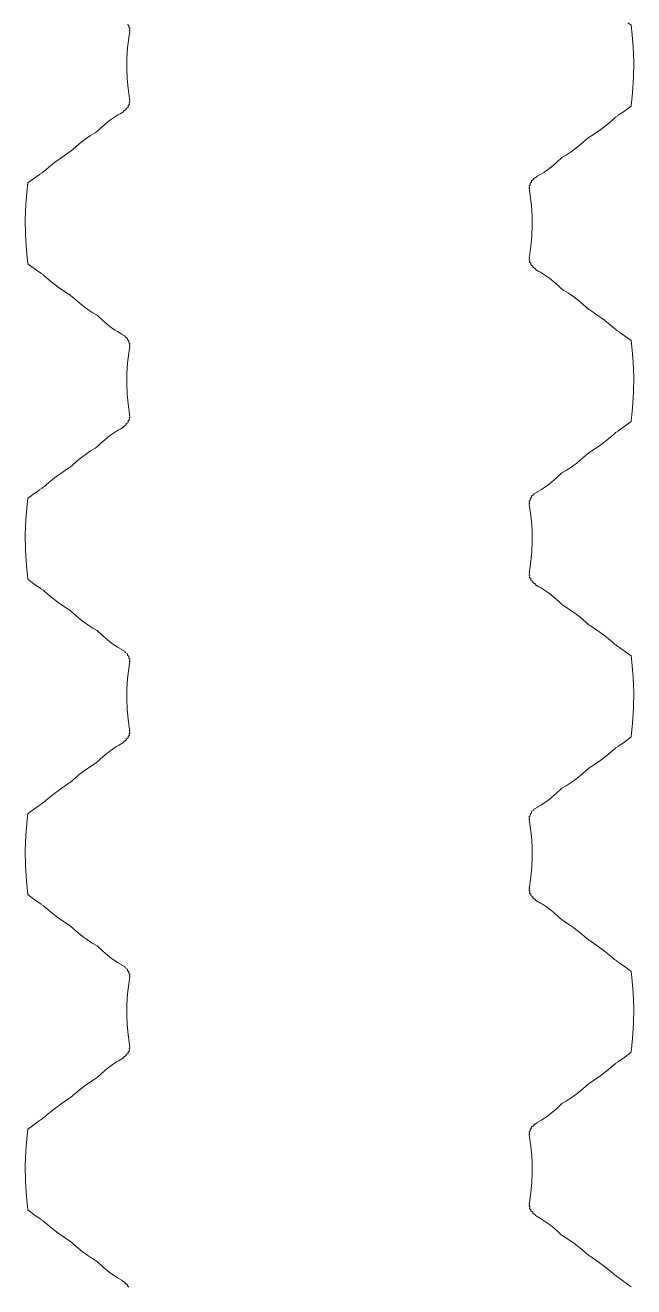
# Model space of a CAD drawing. Header units: millimetres. Extents: x -1 to 1, y -50 to 52.
# Drawn here: x -0.965 to 0.965, y 4.628 to 8.628 of the extents above; entities that cross this region are included whole.
import ezdxf

# ---------------------------------------------------------------- set-up
doc = ezdxf.new("R2010")
doc.units = ezdxf.units.MM
doc.layers.add('rack1', color=7, linetype='CONTINUOUS', lineweight=0)
doc.layers.add('rack2', color=7, linetype='CONTINUOUS', lineweight=0)

msp = doc.modelspace()

# ---------------------------------------------------------------- linework, layer by layer
at = {"layer": 'rack1'}
for p, q in [((-0.636, 8.627), (-0.6411, 8.6309)), ((-0.6368, 8.5883), (-0.6331, 8.6111)), ((-0.6363, 8.6216), (-0.636, 8.627)), ((-0.6333, 8.6191), (-0.6363, 8.6216)), ((-0.6341, 8.6121), (-0.6333, 8.6191)), ((-0.6331, 8.6111), (-0.6341, 8.6121)), ((-0.6404, 8.5565), (-0.6368, 8.5883)), ((-0.6429, 8.4917), (-0.6425, 8.5242)), ((-0.6425, 8.5242), (-0.6404, 8.5565)), ((-0.6416, 8.4593), (-0.6429, 8.4917)), ((-0.6388, 8.4273), (-0.6416, 8.4593)), ((-0.6344, 8.3959), (-0.6388, 8.4273)), ((-0.6531, 8.3557), (-0.6445, 8.3613)), ((-0.6445, 8.3643), (-0.6382, 8.3688)), ((-0.6445, 8.3613), (-0.6445, 8.3643)), ((-0.6384, 8.3734), (-0.6344, 8.3767)), ((-0.6382, 8.3688), (-0.6384, 8.3734)), ((-0.6349, 8.3829), (-0.6329, 8.3847)), ((-0.6344, 8.3767), (-0.6349, 8.3829)), ((-0.6338, 8.3926), (-0.6344, 8.3959)), ((-0.634, 8.3925), (-0.6338, 8.3926)), ((-0.6329, 8.3847), (-0.634, 8.3925)), ((-0.7115, 8.3146), (-0.6975, 8.3259)), ((-0.6975, 8.3259), (-0.6854, 8.3346)), ((-0.6854, 8.3346), (-0.6758, 8.3409)), ((-0.6758, 8.3409), (-0.6688, 8.3449)), ((-0.6688, 8.3449), (-0.6642, 8.3473)), ((-0.6642, 8.3473), (-0.6641, 8.3477)), ((-0.6641, 8.3477), (-0.6532, 8.354)), ((-0.6532, 8.354), (-0.6531, 8.3557)), ((-0.7583, 8.2782), (-0.7437, 8.2873)), ((-0.7437, 8.2873), (-0.7396, 8.2895)), ((-0.7396, 8.2895), (-0.7386, 8.2905)), ((-0.7386, 8.2905), (-0.7356, 8.2923)), ((-0.7356, 8.2923), (-0.7272, 8.3006)), ((-0.7272, 8.3006), (-0.7115, 8.3146)), ((-0.8144, 8.2346), (-0.794, 8.252)), ((-0.794, 8.252), (-0.7751, 8.2665)), ((-0.7751, 8.2665), (-0.7583, 8.2782)), ((-0.8721, 8.1927), (-0.8484, 8.2102)), ((-0.8484, 8.2102), (-0.8266, 8.2247)), ((-0.8266, 8.2247), (-0.8221, 8.2273)), ((-0.8221, 8.2273), (-0.8144, 8.2346)), ((-0.9205, 8.1546), (-0.9116, 8.1603)), ((-0.9116, 8.1603), (-0.9083, 8.1636)), ((-0.9083, 8.1636), (-0.9039, 8.1661)), ((-0.9039, 8.1661), (-0.8974, 8.172)), ((-0.8974, 8.172), (-0.8721, 8.1927)), ((-0.959, 8.1088), (-0.9563, 8.1282)), ((-0.9563, 8.1282), (-0.9466, 8.1358)), ((-0.9466, 8.1358), (-0.921, 8.1541)), ((-0.921, 8.1541), (-0.9205, 8.1546)), ((-0.9633, 8.0606), (-0.959, 8.1088)), ((-0.9651, 8.012), (-0.9633, 8.0606)), ((-0.9645, 7.9634), (-0.9651, 8.012)), ((-0.9614, 7.9149), (-0.9645, 7.9634)), ((-0.9565, 7.8716), (-0.9614, 7.9149)), ((-0.9321, 7.8533), (-0.9565, 7.8716)), ((-0.9161, 7.8425), (-0.9321, 7.8533)), ((-0.9142, 7.8405), (-0.9161, 7.8425)), ((-0.9075, 7.8365), (-0.9142, 7.8405)), ((-0.9028, 7.832), (-0.9075, 7.8365)), ((-0.9007, 7.8308), (-0.9028, 7.832)), ((-0.8846, 7.817), (-0.9007, 7.8308)), ((-0.8601, 7.7979), (-0.8846, 7.817)), ((-0.8372, 7.782), (-0.8601, 7.7979)), ((-0.8233, 7.7732), (-0.8372, 7.782)), ((-0.8222, 7.7721), (-0.8233, 7.7732)), ((-0.8214, 7.7717), (-0.8222, 7.7721)), ((-0.804, 7.756), (-0.8214, 7.7717)), ((-0.7843, 7.7401), (-0.804, 7.756)), ((-0.7664, 7.727), (-0.7843, 7.7401)), ((-0.7507, 7.7167), (-0.7664, 7.727)), ((-0.7373, 7.7088), (-0.7507, 7.7167)), ((-0.7192, 7.6918), (-0.7373, 7.7088)), ((-0.7042, 7.6792), (-0.7192, 7.6918)), ((-0.6912, 7.6692), (-0.7042, 7.6792)), ((-0.6803, 7.6617), (-0.6912, 7.6692)), ((-0.672, 7.6566), (-0.6803, 7.6617)), ((-0.6584, 7.6491), (-0.672, 7.6566)), ((-0.6583, 7.6481), (-0.6584, 7.6491)), ((-0.6485, 7.6421), (-0.6583, 7.6481)), ((-0.6485, 7.6398), (-0.6485, 7.6421)), ((-0.6411, 7.6347), (-0.6485, 7.6398)), ((-0.6411, 7.6309), (-0.6411, 7.6347)), ((-0.636, 7.627), (-0.6411, 7.6309)), ((-0.6368, 7.5883), (-0.6331, 7.6111)), ((-0.6363, 7.6216), (-0.636, 7.627)), ((-0.6333, 7.6191), (-0.6363, 7.6216)), ((-0.6341, 7.6121), (-0.6333, 7.6191)), ((-0.6331, 7.6111), (-0.6341, 7.6121)), ((-0.6404, 7.5565), (-0.6368, 7.5883)), ((-0.6429, 7.4917), (-0.6425, 7.5242)), ((-0.6425, 7.5242), (-0.6404, 7.5565)), ((-0.6416, 7.4593), (-0.6429, 7.4917)), ((-0.6388, 7.4273), (-0.6416, 7.4593)), ((-0.6344, 7.3959), (-0.6388, 7.4273)), ((-0.6531, 7.3557), (-0.6445, 7.3613)), ((-0.6445, 7.3643), (-0.6382, 7.3688)), ((-0.6445, 7.3613), (-0.6445, 7.3643)), ((-0.6384, 7.3734), (-0.6344, 7.3767)), ((-0.6382, 7.3688), (-0.6384, 7.3734)), ((-0.6349, 7.3829), (-0.6329, 7.3847)), ((-0.6344, 7.3767), (-0.6349, 7.3829)), ((-0.6338, 7.3926), (-0.6344, 7.3959)), ((-0.634, 7.3925), (-0.6338, 7.3926)), ((-0.6329, 7.3847), (-0.634, 7.3925)), ((-0.7115, 7.3146), (-0.6975, 7.3259)), ((-0.6975, 7.3259), (-0.6854, 7.3346)), ((-0.6854, 7.3346), (-0.6758, 7.3409)), ((-0.6758, 7.3409), (-0.6688, 7.3449)), ((-0.6688, 7.3449), (-0.6642, 7.3473)), ((-0.6642, 7.3473), (-0.6641, 7.3477)), ((-0.6641, 7.3477), (-0.6532, 7.354)), ((-0.6532, 7.354), (-0.6531, 7.3557)), ((-0.7583, 7.2782), (-0.7437, 7.2873)), ((-0.7437, 7.2873), (-0.7396, 7.2895)), ((-0.7396, 7.2895), (-0.7386, 7.2905)), ((-0.7386, 7.2905), (-0.7356, 7.2923)), ((-0.7356, 7.2923), (-0.7272, 7.3006)), ((-0.7272, 7.3006), (-0.7115, 7.3146)), ((-0.8144, 7.2346), (-0.794, 7.252)), ((-0.794, 7.252), (-0.7751, 7.2665)), ((-0.7751, 7.2665), (-0.7583, 7.2782)), ((-0.8721, 7.1927), (-0.8484, 7.2102)), ((-0.8484, 7.2102), (-0.8266, 7.2247)), ((-0.8266, 7.2247), (-0.8221, 7.2273)), ((-0.8221, 7.2273), (-0.8144, 7.2346)), ((-0.9205, 7.1546), (-0.9116, 7.1603)), ((-0.9116, 7.1603), (-0.9083, 7.1636)), ((-0.9083, 7.1636), (-0.9039, 7.1661)), ((-0.9039, 7.1661), (-0.8974, 7.172)), ((-0.8974, 7.172), (-0.8721, 7.1927)), ((-0.959, 7.1088), (-0.9563, 7.1282)), ((-0.9563, 7.1282), (-0.9466, 7.1358)), ((-0.9466, 7.1358), (-0.921, 7.1541)), ((-0.921, 7.1541), (-0.9205, 7.1546)), ((-0.9633, 7.0606), (-0.959, 7.1088)), ((-0.9651, 7.012), (-0.9633, 7.0606)), ((-0.9645, 6.9634), (-0.9651, 7.012)), ((-0.9614, 6.9149), (-0.9645, 6.9634)), ((-0.9565, 6.8716), (-0.9614, 6.9149)), ((-0.9321, 6.8533), (-0.9565, 6.8716)), ((-0.9161, 6.8425), (-0.9321, 6.8533)), ((-0.9142, 6.8405), (-0.9161, 6.8425)), ((-0.9075, 6.8365), (-0.9142, 6.8405)), ((-0.9028, 6.832), (-0.9075, 6.8365)), ((-0.9007, 6.8308), (-0.9028, 6.832)), ((-0.8846, 6.817), (-0.9007, 6.8308)), ((-0.8601, 6.7979), (-0.8846, 6.817)), ((-0.8372, 6.782), (-0.8601, 6.7979)), ((-0.8233, 6.7732), (-0.8372, 6.782)), ((-0.8222, 6.7721), (-0.8233, 6.7732)), ((-0.8214, 6.7717), (-0.8222, 6.7721)), ((-0.804, 6.756), (-0.8214, 6.7717)), ((-0.7843, 6.7401), (-0.804, 6.756)), ((-0.7664, 6.727), (-0.7843, 6.7401)), ((-0.7507, 6.7167), (-0.7664, 6.727)), ((-0.7373, 6.7088), (-0.7507, 6.7167)), ((-0.7192, 6.6918), (-0.7373, 6.7088)), ((-0.7042, 6.6792), (-0.7192, 6.6918)), ((-0.6912, 6.6692), (-0.7042, 6.6792)), ((-0.6803, 6.6617), (-0.6912, 6.6692)), ((-0.672, 6.6566), (-0.6803, 6.6617)), ((-0.6584, 6.6491), (-0.672, 6.6566)), ((-0.6583, 6.6481), (-0.6584, 6.6491)), ((-0.6485, 6.6421), (-0.6583, 6.6481)), ((-0.6485, 6.6398), (-0.6485, 6.6421)), ((-0.6411, 6.6347), (-0.6485, 6.6398)), ((-0.6411, 6.6309), (-0.6411, 6.6347)), ((-0.636, 6.627), (-0.6411, 6.6309)), ((-0.6368, 6.5883), (-0.6331, 6.6111)), ((-0.6363, 6.6216), (-0.636, 6.627)), ((-0.6333, 6.6191), (-0.6363, 6.6216)), ((-0.6341, 6.6121), (-0.6333, 6.6191)), ((-0.6331, 6.6111), (-0.6341, 6.6121)), ((-0.6404, 6.5565), (-0.6368, 6.5883)), ((-0.6429, 6.4917), (-0.6425, 6.5242)), ((-0.6425, 6.5242), (-0.6404, 6.5565)), ((-0.6416, 6.4593), (-0.6429, 6.4917)), ((-0.6388, 6.4273), (-0.6416, 6.4593)), ((-0.6344, 6.3959), (-0.6388, 6.4273)), ((-0.6531, 6.3557), (-0.6445, 6.3613)), ((-0.6445, 6.3643), (-0.6382, 6.3688)), ((-0.6445, 6.3613), (-0.6445, 6.3643)), ((-0.6384, 6.3734), (-0.6344, 6.3767)), ((-0.6382, 6.3688), (-0.6384, 6.3734)), ((-0.6349, 6.3829), (-0.6329, 6.3847)), ((-0.6344, 6.3767), (-0.6349, 6.3829)), ((-0.6338, 6.3926), (-0.6344, 6.3959)), ((-0.634, 6.3925), (-0.6338, 6.3926)), ((-0.6329, 6.3847), (-0.634, 6.3925)), ((-0.7115, 6.3146), (-0.6975, 6.3259)), ((-0.6975, 6.3259), (-0.6854, 6.3346)), ((-0.6854, 6.3346), (-0.6758, 6.3409)), ((-0.6758, 6.3409), (-0.6688, 6.3449)), ((-0.6688, 6.3449), (-0.6642, 6.3473)), ((-0.6642, 6.3473), (-0.6641, 6.3477)), ((-0.6641, 6.3477), (-0.6532, 6.354)), ((-0.6532, 6.354), (-0.6531, 6.3557)), ((-0.7583, 6.2782), (-0.7437, 6.2873)), ((-0.7437, 6.2873), (-0.7396, 6.2895)), ((-0.7396, 6.2895), (-0.7386, 6.2905)), ((-0.7386, 6.2905), (-0.7356, 6.2923)), ((-0.7356, 6.2923), (-0.7272, 6.3006)), ((-0.7272, 6.3006), (-0.7115, 6.3146)), ((-0.8144, 6.2346), (-0.794, 6.252)), ((-0.794, 6.252), (-0.7751, 6.2665)), ((-0.7751, 6.2665), (-0.7583, 6.2782)), ((-0.8721, 6.1927), (-0.8484, 6.2102)), ((-0.8484, 6.2102), (-0.8266, 6.2247)), ((-0.8266, 6.2247), (-0.8221, 6.2273)), ((-0.8221, 6.2273), (-0.8144, 6.2346)), ((-0.9205, 6.1546), (-0.9116, 6.1603)), ((-0.9116, 6.1603), (-0.9083, 6.1636)), ((-0.9083, 6.1636), (-0.9039, 6.1661)), ((-0.9039, 6.1661), (-0.8974, 6.172)), ((-0.8974, 6.172), (-0.8721, 6.1927)), ((-0.959, 6.1088), (-0.9563, 6.1282)), ((-0.9563, 6.1282), (-0.9466, 6.1358)), ((-0.9466, 6.1358), (-0.921, 6.1541)), ((-0.921, 6.1541), (-0.9205, 6.1546)), ((-0.9633, 6.0606), (-0.959, 6.1088)), ((-0.9651, 6.012), (-0.9633, 6.0606)), ((-0.9645, 5.9634), (-0.9651, 6.012)), ((-0.9614, 5.9149), (-0.9645, 5.9634)), ((-0.9565, 5.8716), (-0.9614, 5.9149)), ((-0.9321, 5.8533), (-0.9565, 5.8716)), ((-0.9161, 5.8425), (-0.9321, 5.8533)), ((-0.9142, 5.8405), (-0.9161, 5.8425)), ((-0.9075, 5.8365), (-0.9142, 5.8405)), ((-0.9028, 5.832), (-0.9075, 5.8365)), ((-0.9007, 5.8308), (-0.9028, 5.832)), ((-0.8846, 5.817), (-0.9007, 5.8308)), ((-0.8601, 5.7979), (-0.8846, 5.817)), ((-0.8372, 5.782), (-0.8601, 5.7979)), ((-0.8233, 5.7732), (-0.8372, 5.782)), ((-0.8222, 5.7721), (-0.8233, 5.7732)), ((-0.8214, 5.7717), (-0.8222, 5.7721)), ((-0.804, 5.756), (-0.8214, 5.7717)), ((-0.7843, 5.7401), (-0.804, 5.756)), ((-0.7664, 5.727), (-0.7843, 5.7401)), ((-0.7507, 5.7167), (-0.7664, 5.727)), ((-0.7373, 5.7088), (-0.7507, 5.7167)), ((-0.7192, 5.6918), (-0.7373, 5.7088)), ((-0.7042, 5.6792), (-0.7192, 5.6918)), ((-0.6912, 5.6692), (-0.7042, 5.6792)), ((-0.6803, 5.6617), (-0.6912, 5.6692)), ((-0.672, 5.6566), (-0.6803, 5.6617)), ((-0.6584, 5.6491), (-0.672, 5.6566)), ((-0.6583, 5.6481), (-0.6584, 5.6491)), ((-0.6485, 5.6421), (-0.6583, 5.6481)), ((-0.6485, 5.6398), (-0.6485, 5.6421)), ((-0.6411, 5.6347), (-0.6485, 5.6398)), ((-0.6411, 5.6309), (-0.6411, 5.6347)), ((-0.636, 5.627), (-0.6411, 5.6309)), ((-0.6368, 5.5883), (-0.6331, 5.6111)), ((-0.6363, 5.6216), (-0.636, 5.627)), ((-0.6333, 5.6191), (-0.6363, 5.6216)), ((-0.6341, 5.6121), (-0.6333, 5.6191)), ((-0.6331, 5.6111), (-0.6341, 5.6121)), ((-0.6404, 5.5565), (-0.6368, 5.5883)), ((-0.6429, 5.4917), (-0.6425, 5.5242)), ((-0.6425, 5.5242), (-0.6404, 5.5565)), ((-0.6416, 5.4593), (-0.6429, 5.4917)), ((-0.6388, 5.4273), (-0.6416, 5.4593)), ((-0.6344, 5.3959), (-0.6388, 5.4273)), ((-0.6531, 5.3557), (-0.6445, 5.3613)), ((-0.6445, 5.3643), (-0.6382, 5.3688)), ((-0.6445, 5.3613), (-0.6445, 5.3643)), ((-0.6384, 5.3734), (-0.6344, 5.3767)), ((-0.6382, 5.3688), (-0.6384, 5.3734)), ((-0.6349, 5.3829), (-0.6329, 5.3847)), ((-0.6344, 5.3767), (-0.6349, 5.3829)), ((-0.6338, 5.3926), (-0.6344, 5.3959)), ((-0.634, 5.3925), (-0.6338, 5.3926)), ((-0.6329, 5.3847), (-0.634, 5.3925)), ((-0.7115, 5.3146), (-0.6975, 5.3259)), ((-0.6975, 5.3259), (-0.6854, 5.3346)), ((-0.6854, 5.3346), (-0.6758, 5.3409)), ((-0.6758, 5.3409), (-0.6688, 5.3449)), ((-0.6688, 5.3449), (-0.6642, 5.3473)), ((-0.6642, 5.3473), (-0.6641, 5.3477)), ((-0.6641, 5.3477), (-0.6532, 5.354)), ((-0.6532, 5.354), (-0.6531, 5.3557)), ((-0.7583, 5.2782), (-0.7437, 5.2873)), ((-0.7437, 5.2873), (-0.7396, 5.2895)), ((-0.7396, 5.2895), (-0.7386, 5.2905)), ((-0.7386, 5.2905), (-0.7356, 5.2923)), ((-0.7356, 5.2923), (-0.7272, 5.3006)), ((-0.7272, 5.3006), (-0.7115, 5.3146)), ((-0.8144, 5.2346), (-0.794, 5.252)), ((-0.794, 5.252), (-0.7751, 5.2665)), ((-0.7751, 5.2665), (-0.7583, 5.2782)), ((-0.8721, 5.1927), (-0.8484, 5.2102)), ((-0.8484, 5.2102), (-0.8266, 5.2247)), ((-0.8266, 5.2247), (-0.8221, 5.2273)), ((-0.8221, 5.2273), (-0.8144, 5.2346)), ((-0.9205, 5.1546), (-0.9116, 5.1603)), ((-0.9116, 5.1603), (-0.9083, 5.1636)), ((-0.9083, 5.1636), (-0.9039, 5.1661)), ((-0.9039, 5.1661), (-0.8974, 5.172)), ((-0.8974, 5.172), (-0.8721, 5.1927)), ((-0.959, 5.1088), (-0.9563, 5.1282)), ((-0.9563, 5.1282), (-0.9466, 5.1358)), ((-0.9466, 5.1358), (-0.921, 5.1541)), ((-0.921, 5.1541), (-0.9205, 5.1546)), ((-0.9633, 5.0606), (-0.959, 5.1088)), ((-0.9651, 5.012), (-0.9633, 5.0606)), ((-0.9645, 4.9634), (-0.9651, 5.012)), ((-0.9614, 4.9149), (-0.9645, 4.9634)), ((-0.9565, 4.8716), (-0.9614, 4.9149)), ((-0.9321, 4.8533), (-0.9565, 4.8716)), ((-0.9161, 4.8425), (-0.9321, 4.8533)), ((-0.9142, 4.8405), (-0.9161, 4.8425)), ((-0.9075, 4.8365), (-0.9142, 4.8405)), ((-0.9028, 4.832), (-0.9075, 4.8365)), ((-0.9007, 4.8308), (-0.9028, 4.832)), ((-0.8846, 4.817), (-0.9007, 4.8308)), ((-0.8601, 4.7979), (-0.8846, 4.817)), ((-0.8372, 4.782), (-0.8601, 4.7979)), ((-0.8233, 4.7732), (-0.8372, 4.782)), ((-0.8222, 4.7721), (-0.8233, 4.7732)), ((-0.8214, 4.7717), (-0.8222, 4.7721)), ((-0.804, 4.756), (-0.8214, 4.7717)), ((-0.7843, 4.7401), (-0.804, 4.756)), ((-0.7664, 4.727), (-0.7843, 4.7401)), ((-0.7507, 4.7167), (-0.7664, 4.727)), ((-0.7373, 4.7088), (-0.7507, 4.7167)), ((-0.7192, 4.6918), (-0.7373, 4.7088)), ((-0.7042, 4.6792), (-0.7192, 4.6918)), ((-0.6912, 4.6692), (-0.7042, 4.6792)), ((-0.6803, 4.6617), (-0.6912, 4.6692)), ((-0.672, 4.6566), (-0.6803, 4.6617)), ((-0.6584, 4.6491), (-0.672, 4.6566)), ((-0.6583, 4.6481), (-0.6584, 4.6491)), ((-0.6485, 4.6421), (-0.6583, 4.6481)), ((-0.6485, 4.6398), (-0.6485, 4.6421)), ((-0.6411, 4.6347), (-0.6485, 4.6398)), ((-0.6411, 4.6309), (-0.6411, 4.6347)), ((-0.636, 4.627), (-0.6411, 4.6309))]:
    msp.add_line(p, q, dxfattribs=at)
at = {"layer": 'rack2'}
for p, q in [((0.9563, 8.6282), (0.9466, 8.6358)), ((0.959, 8.6088), (0.9563, 8.6282)), ((0.9633, 8.5606), (0.959, 8.6088)), ((0.9651, 8.512), (0.9633, 8.5606)), ((0.9645, 8.4634), (0.9651, 8.512)), ((0.9614, 8.4149), (0.9645, 8.4634)), ((0.9565, 8.3716), (0.9614, 8.4149)), ((0.9321, 8.3533), (0.9565, 8.3716)), ((0.8846, 8.317), (0.9007, 8.3308)), ((0.9007, 8.3308), (0.9028, 8.332)), ((0.9028, 8.332), (0.9075, 8.3365)), ((0.9075, 8.3365), (0.9142, 8.3405)), ((0.9142, 8.3405), (0.9161, 8.3425)), ((0.9161, 8.3425), (0.9321, 8.3533)), ((0.8233, 8.2732), (0.8372, 8.282)), ((0.8372, 8.282), (0.8601, 8.2979)), ((0.8601, 8.2979), (0.8846, 8.317)), ((0.7664, 8.227), (0.7843, 8.2401)), ((0.7843, 8.2401), (0.804, 8.256)), ((0.804, 8.256), (0.8214, 8.2717)), ((0.8214, 8.2717), (0.8222, 8.2721)), ((0.8222, 8.2721), (0.8233, 8.2732)), ((0.7192, 8.1918), (0.7373, 8.2088)), ((0.7373, 8.2088), (0.7507, 8.2167)), ((0.7507, 8.2167), (0.7664, 8.227)), ((0.672, 8.1566), (0.6803, 8.1617)), ((0.6803, 8.1617), (0.6912, 8.1692)), ((0.6912, 8.1692), (0.7042, 8.1792)), ((0.7042, 8.1792), (0.7192, 8.1918)), ((0.6333, 8.1191), (0.6363, 8.1216)), ((0.636, 8.127), (0.6411, 8.1309)), ((0.6363, 8.1216), (0.636, 8.127)), ((0.6411, 8.1347), (0.6485, 8.1398)), ((0.6411, 8.1309), (0.6411, 8.1347)), ((0.6485, 8.1421), (0.6583, 8.1481)), ((0.6485, 8.1398), (0.6485, 8.1421)), ((0.6583, 8.1481), (0.6584, 8.1491)), ((0.6584, 8.1491), (0.672, 8.1566)), ((0.6331, 8.1111), (0.6341, 8.1121)), ((0.6368, 8.0883), (0.6331, 8.1111)), ((0.6341, 8.1121), (0.6333, 8.1191)), ((0.6404, 8.0565), (0.6368, 8.0883)), ((0.6425, 8.0242), (0.6404, 8.0565)), ((0.6429, 7.9917), (0.6425, 8.0242)), ((0.6416, 7.9593), (0.6429, 7.9917)), ((0.6344, 7.8959), (0.6388, 7.9273)), ((0.6388, 7.9273), (0.6416, 7.9593)), ((0.6329, 7.8847), (0.634, 7.8925)), ((0.6349, 7.8829), (0.6329, 7.8847)), ((0.6338, 7.8926), (0.6344, 7.8959)), ((0.634, 7.8925), (0.6338, 7.8926)), ((0.6344, 7.8767), (0.6349, 7.8829)), ((0.6384, 7.8734), (0.6344, 7.8767)), ((0.6382, 7.8688), (0.6384, 7.8734)), ((0.6445, 7.8643), (0.6382, 7.8688)), ((0.6445, 7.8613), (0.6445, 7.8643)), ((0.6531, 7.8557), (0.6445, 7.8613)), ((0.6532, 7.854), (0.6531, 7.8557)), ((0.6641, 7.8477), (0.6532, 7.854)), ((0.6642, 7.8473), (0.6641, 7.8477)), ((0.6688, 7.8449), (0.6642, 7.8473)), ((0.6758, 7.8409), (0.6688, 7.8449)), ((0.6854, 7.8346), (0.6758, 7.8409)), ((0.6975, 7.8259), (0.6854, 7.8346)), ((0.7115, 7.8146), (0.6975, 7.8259)), ((0.7272, 7.8006), (0.7115, 7.8146)), ((0.7356, 7.7923), (0.7272, 7.8006)), ((0.7386, 7.7905), (0.7356, 7.7923)), ((0.7396, 7.7895), (0.7386, 7.7905)), ((0.7437, 7.7873), (0.7396, 7.7895)), ((0.7583, 7.7782), (0.7437, 7.7873)), ((0.7751, 7.7665), (0.7583, 7.7782)), ((0.794, 7.752), (0.7751, 7.7665)), ((0.8144, 7.7346), (0.794, 7.752)), ((0.8221, 7.7273), (0.8144, 7.7346)), ((0.8266, 7.7247), (0.8221, 7.7273)), ((0.8484, 7.7102), (0.8266, 7.7247)), ((0.8721, 7.6927), (0.8484, 7.7102)), ((0.8974, 7.672), (0.8721, 7.6927)), ((0.9039, 7.6661), (0.8974, 7.672)), ((0.9083, 7.6636), (0.9039, 7.6661)), ((0.9116, 7.6603), (0.9083, 7.6636)), ((0.9205, 7.6546), (0.9116, 7.6603)), ((0.921, 7.6541), (0.9205, 7.6546)), ((0.9466, 7.6358), (0.921, 7.6541)), ((0.9563, 7.6282), (0.9466, 7.6358)), ((0.959, 7.6088), (0.9563, 7.6282)), ((0.9633, 7.5606), (0.959, 7.6088)), ((0.9651, 7.512), (0.9633, 7.5606)), ((0.9645, 7.4634), (0.9651, 7.512)), ((0.9614, 7.4149), (0.9645, 7.4634)), ((0.9565, 7.3716), (0.9614, 7.4149)), ((0.9321, 7.3533), (0.9565, 7.3716)), ((0.8846, 7.317), (0.9007, 7.3308)), ((0.9007, 7.3308), (0.9028, 7.332)), ((0.9028, 7.332), (0.9075, 7.3365)), ((0.9075, 7.3365), (0.9142, 7.3405)), ((0.9142, 7.3405), (0.9161, 7.3425)), ((0.9161, 7.3425), (0.9321, 7.3533)), ((0.8233, 7.2732), (0.8372, 7.282)), ((0.8372, 7.282), (0.8601, 7.2979)), ((0.8601, 7.2979), (0.8846, 7.317)), ((0.7664, 7.227), (0.7843, 7.2401)), ((0.7843, 7.2401), (0.804, 7.256)), ((0.804, 7.256), (0.8214, 7.2717)), ((0.8214, 7.2717), (0.8222, 7.2721)), ((0.8222, 7.2721), (0.8233, 7.2732)), ((0.7192, 7.1918), (0.7373, 7.2088)), ((0.7373, 7.2088), (0.7507, 7.2167)), ((0.7507, 7.2167), (0.7664, 7.227)), ((0.672, 7.1566), (0.6803, 7.1617)), ((0.6803, 7.1617), (0.6912, 7.1692)), ((0.6912, 7.1692), (0.7042, 7.1792)), ((0.7042, 7.1792), (0.7192, 7.1918)), ((0.6333, 7.1191), (0.6363, 7.1216)), ((0.636, 7.127), (0.6411, 7.1309)), ((0.6363, 7.1216), (0.636, 7.127)), ((0.6411, 7.1347), (0.6485, 7.1398)), ((0.6411, 7.1309), (0.6411, 7.1347)), ((0.6485, 7.1421), (0.6583, 7.1481)), ((0.6485, 7.1398), (0.6485, 7.1421)), ((0.6583, 7.1481), (0.6584, 7.1491)), ((0.6584, 7.1491), (0.672, 7.1566)), ((0.6331, 7.1111), (0.6341, 7.1121)), ((0.6368, 7.0883), (0.6331, 7.1111)), ((0.6341, 7.1121), (0.6333, 7.1191)), ((0.6404, 7.0565), (0.6368, 7.0883)), ((0.6425, 7.0242), (0.6404, 7.0565)), ((0.6429, 6.9917), (0.6425, 7.0242)), ((0.6416, 6.9593), (0.6429, 6.9917)), ((0.6344, 6.8959), (0.6388, 6.9273)), ((0.6388, 6.9273), (0.6416, 6.9593)), ((0.6329, 6.8847), (0.634, 6.8925)), ((0.6349, 6.8829), (0.6329, 6.8847)), ((0.6338, 6.8926), (0.6344, 6.8959)), ((0.634, 6.8925), (0.6338, 6.8926)), ((0.6344, 6.8767), (0.6349, 6.8829)), ((0.6384, 6.8734), (0.6344, 6.8767)), ((0.6382, 6.8688), (0.6384, 6.8734)), ((0.6445, 6.8643), (0.6382, 6.8688)), ((0.6445, 6.8613), (0.6445, 6.8643)), ((0.6531, 6.8557), (0.6445, 6.8613)), ((0.6532, 6.854), (0.6531, 6.8557)), ((0.6641, 6.8477), (0.6532, 6.854)), ((0.6642, 6.8473), (0.6641, 6.8477)), ((0.6688, 6.8449), (0.6642, 6.8473)), ((0.6758, 6.8409), (0.6688, 6.8449)), ((0.6854, 6.8346), (0.6758, 6.8409)), ((0.6975, 6.8259), (0.6854, 6.8346)), ((0.7115, 6.8146), (0.6975, 6.8259)), ((0.7272, 6.8006), (0.7115, 6.8146)), ((0.7356, 6.7923), (0.7272, 6.8006)), ((0.7386, 6.7905), (0.7356, 6.7923)), ((0.7396, 6.7895), (0.7386, 6.7905)), ((0.7437, 6.7873), (0.7396, 6.7895)), ((0.7583, 6.7782), (0.7437, 6.7873)), ((0.7751, 6.7665), (0.7583, 6.7782)), ((0.794, 6.752), (0.7751, 6.7665)), ((0.8144, 6.7346), (0.794, 6.752)), ((0.8221, 6.7273), (0.8144, 6.7346)), ((0.8266, 6.7247), (0.8221, 6.7273)), ((0.8484, 6.7102), (0.8266, 6.7247)), ((0.8721, 6.6927), (0.8484, 6.7102)), ((0.8974, 6.672), (0.8721, 6.6927)), ((0.9039, 6.6661), (0.8974, 6.672)), ((0.9083, 6.6636), (0.9039, 6.6661)), ((0.9116, 6.6603), (0.9083, 6.6636)), ((0.9205, 6.6546), (0.9116, 6.6603)), ((0.921, 6.6541), (0.9205, 6.6546)), ((0.9466, 6.6358), (0.921, 6.6541)), ((0.9563, 6.6282), (0.9466, 6.6358)), ((0.959, 6.6088), (0.9563, 6.6282)), ((0.9633, 6.5606), (0.959, 6.6088)), ((0.9651, 6.512), (0.9633, 6.5606)), ((0.9645, 6.4634), (0.9651, 6.512)), ((0.9614, 6.4149), (0.9645, 6.4634)), ((0.9565, 6.3716), (0.9614, 6.4149)), ((0.9321, 6.3533), (0.9565, 6.3716)), ((0.8846, 6.317), (0.9007, 6.3308)), ((0.9007, 6.3308), (0.9028, 6.332)), ((0.9028, 6.332), (0.9075, 6.3365)), ((0.9075, 6.3365), (0.9142, 6.3405)), ((0.9142, 6.3405), (0.9161, 6.3425)), ((0.9161, 6.3425), (0.9321, 6.3533)), ((0.8233, 6.2732), (0.8372, 6.282)), ((0.8372, 6.282), (0.8601, 6.2979)), ((0.8601, 6.2979), (0.8846, 6.317)), ((0.7664, 6.227), (0.7843, 6.2401)), ((0.7843, 6.2401), (0.804, 6.256)), ((0.804, 6.256), (0.8214, 6.2717)), ((0.8214, 6.2717), (0.8222, 6.2721)), ((0.8222, 6.2721), (0.8233, 6.2732)), ((0.7192, 6.1918), (0.7373, 6.2088)), ((0.7373, 6.2088), (0.7507, 6.2167)), ((0.7507, 6.2167), (0.7664, 6.227)), ((0.672, 6.1566), (0.6803, 6.1617)), ((0.6803, 6.1617), (0.6912, 6.1692)), ((0.6912, 6.1692), (0.7042, 6.1792)), ((0.7042, 6.1792), (0.7192, 6.1918)), ((0.6333, 6.1191), (0.6363, 6.1216)), ((0.636, 6.127), (0.6411, 6.1309)), ((0.6363, 6.1216), (0.636, 6.127)), ((0.6411, 6.1347), (0.6485, 6.1398)), ((0.6411, 6.1309), (0.6411, 6.1347)), ((0.6485, 6.1421), (0.6583, 6.1481)), ((0.6485, 6.1398), (0.6485, 6.1421)), ((0.6583, 6.1481), (0.6584, 6.1491)), ((0.6584, 6.1491), (0.672, 6.1566)), ((0.6331, 6.1111), (0.6341, 6.1121)), ((0.6368, 6.0883), (0.6331, 6.1111)), ((0.6341, 6.1121), (0.6333, 6.1191)), ((0.6404, 6.0565), (0.6368, 6.0883)), ((0.6425, 6.0242), (0.6404, 6.0565)), ((0.6429, 5.9917), (0.6425, 6.0242)), ((0.6416, 5.9593), (0.6429, 5.9917)), ((0.6344, 5.8959), (0.6388, 5.9273)), ((0.6388, 5.9273), (0.6416, 5.9593)), ((0.6329, 5.8847), (0.634, 5.8925)), ((0.6349, 5.8829), (0.6329, 5.8847)), ((0.6338, 5.8926), (0.6344, 5.8959)), ((0.634, 5.8925), (0.6338, 5.8926)), ((0.6344, 5.8767), (0.6349, 5.8829)), ((0.6384, 5.8734), (0.6344, 5.8767)), ((0.6382, 5.8688), (0.6384, 5.8734)), ((0.6445, 5.8643), (0.6382, 5.8688)), ((0.6445, 5.8613), (0.6445, 5.8643)), ((0.6531, 5.8557), (0.6445, 5.8613)), ((0.6532, 5.854), (0.6531, 5.8557)), ((0.6641, 5.8477), (0.6532, 5.854)), ((0.6642, 5.8473), (0.6641, 5.8477)), ((0.6688, 5.8449), (0.6642, 5.8473)), ((0.6758, 5.8409), (0.6688, 5.8449)), ((0.6854, 5.8346), (0.6758, 5.8409)), ((0.6975, 5.8259), (0.6854, 5.8346)), ((0.7115, 5.8146), (0.6975, 5.8259)), ((0.7272, 5.8006), (0.7115, 5.8146)), ((0.7356, 5.7923), (0.7272, 5.8006)), ((0.7386, 5.7905), (0.7356, 5.7923)), ((0.7396, 5.7895), (0.7386, 5.7905)), ((0.7437, 5.7873), (0.7396, 5.7895)), ((0.7583, 5.7782), (0.7437, 5.7873)), ((0.7751, 5.7665), (0.7583, 5.7782)), ((0.794, 5.752), (0.7751, 5.7665)), ((0.8144, 5.7346), (0.794, 5.752)), ((0.8221, 5.7273), (0.8144, 5.7346)), ((0.8266, 5.7247), (0.8221, 5.7273)), ((0.8484, 5.7102), (0.8266, 5.7247)), ((0.8721, 5.6927), (0.8484, 5.7102)), ((0.8974, 5.672), (0.8721, 5.6927)), ((0.9039, 5.6661), (0.8974, 5.672)), ((0.9083, 5.6636), (0.9039, 5.6661)), ((0.9116, 5.6603), (0.9083, 5.6636)), ((0.9205, 5.6546), (0.9116, 5.6603)), ((0.921, 5.6541), (0.9205, 5.6546)), ((0.9466, 5.6358), (0.921, 5.6541)), ((0.9563, 5.6282), (0.9466, 5.6358)), ((0.959, 5.6088), (0.9563, 5.6282)), ((0.9633, 5.5606), (0.959, 5.6088)), ((0.9651, 5.512), (0.9633, 5.5606)), ((0.9645, 5.4634), (0.9651, 5.512)), ((0.9614, 5.4149), (0.9645, 5.4634)), ((0.9565, 5.3716), (0.9614, 5.4149)), ((0.9321, 5.3533), (0.9565, 5.3716)), ((0.8846, 5.317), (0.9007, 5.3308)), ((0.9007, 5.3308), (0.9028, 5.332)), ((0.9028, 5.332), (0.9075, 5.3365)), ((0.9075, 5.3365), (0.9142, 5.3405)), ((0.9142, 5.3405), (0.9161, 5.3425)), ((0.9161, 5.3425), (0.9321, 5.3533)), ((0.8233, 5.2732), (0.8372, 5.282)), ((0.8372, 5.282), (0.8601, 5.2979)), ((0.8601, 5.2979), (0.8846, 5.317)), ((0.7664, 5.227), (0.7843, 5.2401)), ((0.7843, 5.2401), (0.804, 5.256)), ((0.804, 5.256), (0.8214, 5.2717)), ((0.8214, 5.2717), (0.8222, 5.2721)), ((0.8222, 5.2721), (0.8233, 5.2732)), ((0.7192, 5.1918), (0.7373, 5.2088)), ((0.7373, 5.2088), (0.7507, 5.2167)), ((0.7507, 5.2167), (0.7664, 5.227)), ((0.672, 5.1566), (0.6803, 5.1617)), ((0.6803, 5.1617), (0.6912, 5.1692)), ((0.6912, 5.1692), (0.7042, 5.1792)), ((0.7042, 5.1792), (0.7192, 5.1918)), ((0.6333, 5.1191), (0.6363, 5.1216)), ((0.636, 5.127), (0.6411, 5.1309)), ((0.6363, 5.1216), (0.636, 5.127)), ((0.6411, 5.1347), (0.6485, 5.1398)), ((0.6411, 5.1309), (0.6411, 5.1347)), ((0.6485, 5.1421), (0.6583, 5.1481)), ((0.6485, 5.1398), (0.6485, 5.1421)), ((0.6583, 5.1481), (0.6584, 5.1491)), ((0.6584, 5.1491), (0.672, 5.1566)), ((0.6331, 5.1111), (0.6341, 5.1121)), ((0.6368, 5.0883), (0.6331, 5.1111)), ((0.6341, 5.1121), (0.6333, 5.1191)), ((0.6404, 5.0565), (0.6368, 5.0883)), ((0.6425, 5.0242), (0.6404, 5.0565)), ((0.6429, 4.9917), (0.6425, 5.0242)), ((0.6416, 4.9593), (0.6429, 4.9917)), ((0.6344, 4.8959), (0.6388, 4.9273)), ((0.6388, 4.9273), (0.6416, 4.9593)), ((0.6329, 4.8847), (0.634, 4.8925)), ((0.6349, 4.8829), (0.6329, 4.8847)), ((0.6338, 4.8926), (0.6344, 4.8959)), ((0.634, 4.8925), (0.6338, 4.8926)), ((0.6344, 4.8767), (0.6349, 4.8829)), ((0.6384, 4.8734), (0.6344, 4.8767)), ((0.6382, 4.8688), (0.6384, 4.8734)), ((0.6445, 4.8643), (0.6382, 4.8688)), ((0.6445, 4.8613), (0.6445, 4.8643)), ((0.6531, 4.8557), (0.6445, 4.8613)), ((0.6532, 4.854), (0.6531, 4.8557)), ((0.6641, 4.8477), (0.6532, 4.854)), ((0.6642, 4.8473), (0.6641, 4.8477)), ((0.6688, 4.8449), (0.6642, 4.8473)), ((0.6758, 4.8409), (0.6688, 4.8449)), ((0.6854, 4.8346), (0.6758, 4.8409)), ((0.6975, 4.8259), (0.6854, 4.8346)), ((0.7115, 4.8146), (0.6975, 4.8259)), ((0.7272, 4.8006), (0.7115, 4.8146)), ((0.7356, 4.7923), (0.7272, 4.8006)), ((0.7386, 4.7905), (0.7356, 4.7923)), ((0.7396, 4.7895), (0.7386, 4.7905)), ((0.7437, 4.7873), (0.7396, 4.7895)), ((0.7583, 4.7782), (0.7437, 4.7873)), ((0.7751, 4.7665), (0.7583, 4.7782)), ((0.794, 4.752), (0.7751, 4.7665)), ((0.8144, 4.7346), (0.794, 4.752)), ((0.8221, 4.7273), (0.8144, 4.7346)), ((0.8266, 4.7247), (0.8221, 4.7273)), ((0.8484, 4.7102), (0.8266, 4.7247)), ((0.8721, 4.6927), (0.8484, 4.7102)), ((0.8974, 4.672), (0.8721, 4.6927)), ((0.9039, 4.6661), (0.8974, 4.672)), ((0.9083, 4.6636), (0.9039, 4.6661)), ((0.9116, 4.6603), (0.9083, 4.6636)), ((0.9205, 4.6546), (0.9116, 4.6603)), ((0.921, 4.6541), (0.9205, 4.6546)), ((0.9466, 4.6358), (0.921, 4.6541)), ((0.9563, 4.6282), (0.9466, 4.6358))]:
    msp.add_line(p, q, dxfattribs=at)

doc.saveas('drawing.dxf')
